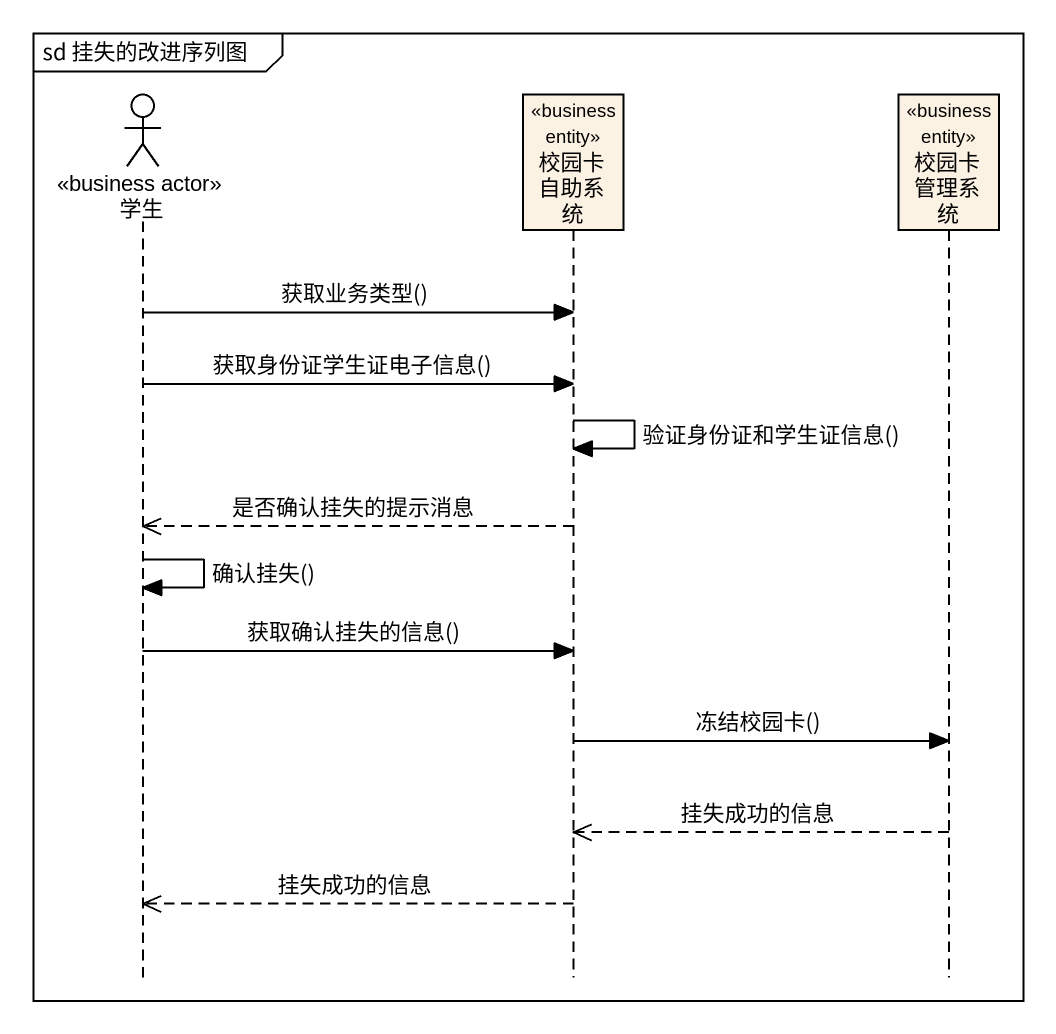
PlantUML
@startuml
mainframe sd 挂失的改进序列图
hide footbox
actor 学生 <<business actor>>
participant 校园卡自助系统 <<business entity>>
participant 校园卡管理系统 <<business entity>>

学生 -> 校园卡自助系统 : 获取业务类型()
学生 -> 校园卡自助系统 : 获取身份证学生证电子信息()
校园卡自助系统 -> 校园卡自助系统 : 验证身份证和学生证信息()
校园卡自助系统 -->> 学生 : 是否确认挂失的提示消息
学生 -> 学生 : 确认挂失()
学生 -> 校园卡自助系统 : 获取确认挂失的信息()
校园卡自助系统 -> 校园卡管理系统 : 冻结校园卡()
校园卡管理系统 -->> 校园卡自助系统 : 挂失成功的信息
校园卡自助系统 -->> 学生 : 挂失成功的信息
@enduml
